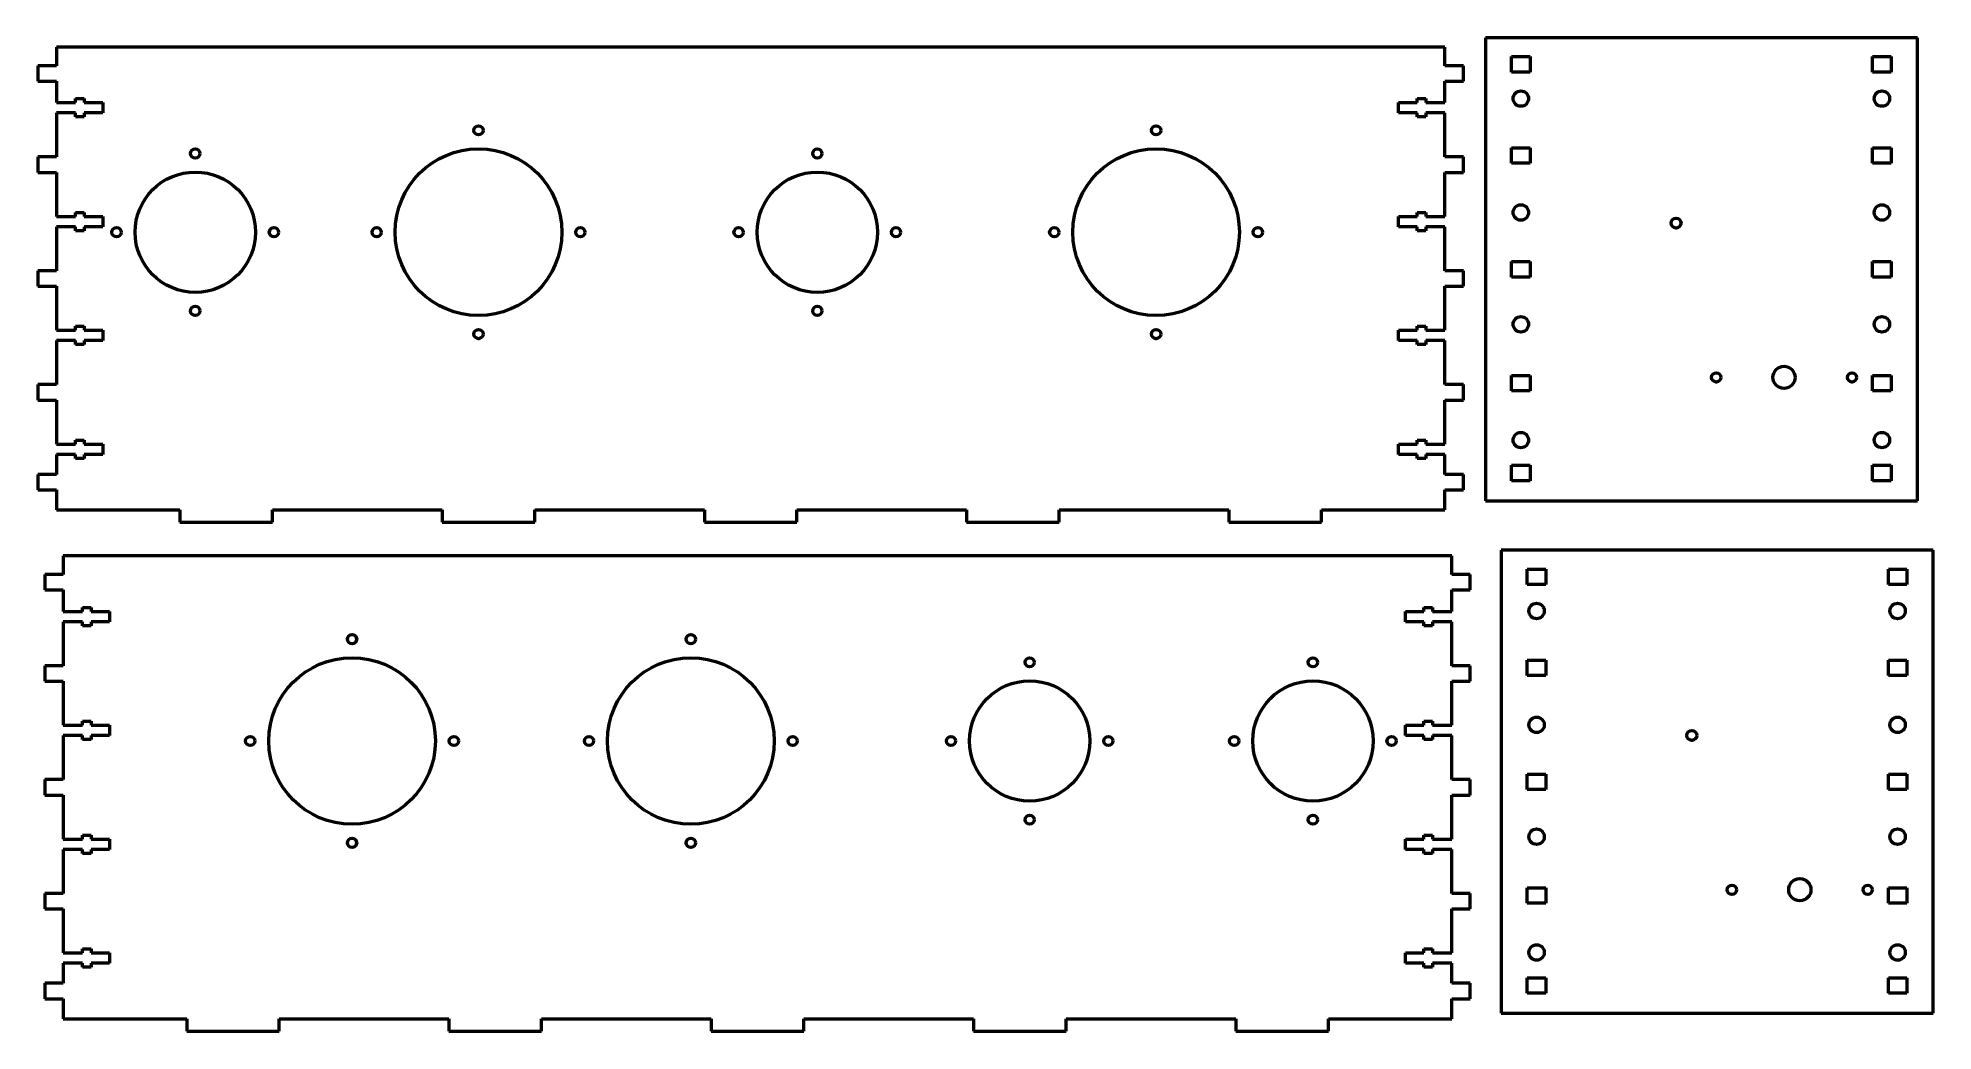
# Model space of a CAD drawing. Header units: millimetres. Extents: x 19 to 633, y 244 to 566.
import ezdxf

# ---------------------------------------------------------------- set-up
doc = ezdxf.new("R2010")
doc.units = ezdxf.units.MM
doc.layers.add('Visible (ISO)', color=7, linetype='Continuous', lineweight=50)

msp = doc.modelspace()

# ---------------------------------------------------------------- linework, layer by layer
at = {"layer": 'Visible (ISO)'}
for p, q in [((488.29, 565.6), (488.29, 415.6)), ((628.29, 565.6), (488.29, 565.6)), ((628.29, 415.6), (628.29, 565.6)), ((25.17, 562.64), (25.17, 556.57)), ((475.17, 562.64), (25.17, 562.64)), ((475.17, 556.57), (475.17, 562.64)), ((496.79, 554.53), (496.79, 559.53)), ((496.79, 559.53), (502.79, 559.53)), ((502.79, 559.53), (502.79, 554.53)), ((613.79, 554.53), (613.79, 559.53)), ((613.79, 559.53), (619.79, 559.53)), ((619.79, 559.53), (619.79, 554.53)), ((19.17, 556.57), (19.17, 551.57)), ((25.17, 556.57), (19.17, 556.57)), ((481.17, 556.57), (475.17, 556.57)), ((481.17, 551.57), (481.17, 556.57)), ((502.79, 554.53), (496.79, 554.53)), ((619.79, 554.53), (613.79, 554.53)), ((19.17, 551.57), (25.17, 551.57)), ((25.17, 551.57), (25.17, 544.64)), ((475.17, 551.57), (481.17, 551.57)), ((475.17, 544.64), (475.17, 551.57)), ((25.17, 544.64), (31.37, 544.64)), ((25.17, 541.29), (25.17, 527.03)), ((31.37, 541.29), (25.17, 541.29)), ((31.37, 545.94), (34.17, 545.94)), ((31.37, 544.64), (31.37, 545.94)), ((31.37, 539.99), (31.37, 541.29)), ((34.17, 545.94), (34.17, 544.64)), ((34.17, 544.64), (40.17, 544.64)), ((34.17, 541.29), (34.17, 539.99)), ((40.17, 541.29), (34.17, 541.29)), ((40.17, 544.64), (40.17, 541.29)), ((460.17, 544.64), (466.17, 544.64)), ((460.17, 541.29), (460.17, 544.64)), ((466.17, 541.29), (460.17, 541.29)), ((466.17, 545.94), (468.97, 545.94)), ((466.17, 544.64), (466.17, 545.94)), ((466.17, 539.99), (466.17, 541.29)), ((468.97, 545.94), (468.97, 544.64)), ((468.97, 544.64), (475.17, 544.64)), ((468.97, 541.29), (468.97, 539.99)), ((475.17, 541.29), (468.97, 541.29)), ((475.17, 527.03), (475.17, 541.29)), ((34.17, 539.99), (31.37, 539.99)), ((468.97, 539.99), (466.17, 539.99)), ((496.79, 524.98), (496.79, 529.98)), ((496.79, 529.98), (502.79, 529.98)), ((502.79, 529.98), (502.79, 524.98)), ((613.79, 529.98), (619.79, 529.98)), ((613.79, 524.98), (613.79, 529.98)), ((619.79, 529.98), (619.79, 524.98)), ((19.17, 527.03), (19.17, 522.03)), ((25.17, 527.03), (19.17, 527.03)), ((481.17, 527.03), (475.17, 527.03)), ((481.17, 522.03), (481.17, 527.03)), ((502.79, 524.98), (496.79, 524.98)), ((619.79, 524.98), (613.79, 524.98)), ((19.17, 522.03), (25.17, 522.03)), ((25.17, 522.03), (25.17, 507.76)), ((475.17, 522.03), (481.17, 522.03)), ((475.17, 507.76), (475.17, 522.03)), ((25.17, 507.76), (31.37, 507.76)), ((25.17, 504.41), (25.17, 490.14)), ((31.37, 504.41), (25.17, 504.41)), ((31.37, 509.06), (34.17, 509.06)), ((31.37, 507.76), (31.37, 509.06)), ((31.37, 503.11), (31.37, 504.41)), ((34.17, 509.06), (34.17, 507.76)), ((34.17, 507.76), (40.17, 507.76)), ((34.17, 504.41), (34.17, 503.11)), ((40.17, 504.41), (34.17, 504.41)), ((40.17, 507.76), (40.17, 504.41)), ((460.17, 507.76), (466.17, 507.76)), ((460.17, 504.41), (460.17, 507.76)), ((466.17, 504.41), (460.17, 504.41)), ((466.17, 509.06), (468.97, 509.06)), ((466.17, 507.76), (466.17, 509.06)), ((466.17, 503.11), (466.17, 504.41)), ((468.97, 509.06), (468.97, 507.76)), ((468.97, 507.76), (475.17, 507.76)), ((468.97, 504.41), (468.97, 503.11)), ((475.17, 504.41), (468.97, 504.41)), ((475.17, 490.14), (475.17, 504.41)), ((34.17, 503.11), (31.37, 503.11)), ((468.97, 503.11), (466.17, 503.11)), ((496.79, 493.1), (502.79, 493.1)), ((496.79, 488.1), (496.79, 493.1)), ((502.79, 493.1), (502.79, 488.1)), ((613.79, 493.1), (619.79, 493.1)), ((613.79, 488.1), (613.79, 493.1)), ((619.79, 493.1), (619.79, 488.1)), ((19.17, 490.14), (19.17, 485.14)), ((25.17, 490.14), (19.17, 490.14)), ((481.17, 490.14), (475.17, 490.14)), ((481.17, 485.14), (481.17, 490.14)), ((502.79, 488.1), (496.79, 488.1)), ((619.79, 488.1), (613.79, 488.1)), ((19.17, 485.14), (25.17, 485.14)), ((25.17, 485.14), (25.17, 470.88)), ((475.17, 485.14), (481.17, 485.14)), ((475.17, 470.88), (475.17, 485.14)), ((25.17, 470.88), (31.37, 470.88)), ((25.17, 467.53), (25.17, 453.26)), ((31.37, 467.53), (25.17, 467.53)), ((31.37, 472.18), (34.17, 472.18)), ((31.37, 470.88), (31.37, 472.18)), ((31.37, 466.23), (31.37, 467.53)), ((34.17, 472.18), (34.17, 470.88)), ((34.17, 470.88), (40.17, 470.88)), ((34.17, 467.53), (34.17, 466.23)), ((40.17, 467.53), (34.17, 467.53)), ((40.17, 470.88), (40.17, 467.53)), ((460.17, 470.88), (466.17, 470.88)), ((460.17, 467.53), (460.17, 470.88)), ((466.17, 467.53), (460.17, 467.53)), ((466.17, 472.18), (468.97, 472.18)), ((466.17, 470.88), (466.17, 472.18)), ((466.17, 466.23), (466.17, 467.53)), ((468.97, 472.18), (468.97, 470.88)), ((468.97, 470.88), (475.17, 470.88)), ((468.97, 467.53), (468.97, 466.23)), ((475.17, 467.53), (468.97, 467.53)), ((475.17, 453.26), (475.17, 467.53)), ((34.17, 466.23), (31.37, 466.23)), ((468.97, 466.23), (466.17, 466.23)), ((496.79, 456.22), (502.79, 456.22)), ((496.79, 451.22), (496.79, 456.22)), ((502.79, 456.22), (502.79, 451.22)), ((613.79, 456.22), (619.79, 456.22)), ((613.79, 451.22), (613.79, 456.22)), ((619.79, 456.22), (619.79, 451.22)), ((19.17, 453.26), (19.17, 448.26)), ((25.17, 453.26), (19.17, 453.26)), ((481.17, 453.26), (475.17, 453.26)), ((481.17, 448.26), (481.17, 453.26)), ((502.79, 451.22), (496.79, 451.22)), ((619.79, 451.22), (613.79, 451.22)), ((19.17, 448.26), (25.17, 448.26)), ((25.17, 448.26), (25.17, 433.99)), ((475.17, 448.26), (481.17, 448.26)), ((475.17, 433.99), (475.17, 448.26)), ((25.17, 433.99), (31.37, 433.99)), ((25.17, 430.64), (25.17, 424.14)), ((31.37, 430.64), (25.17, 430.64)), ((31.37, 435.29), (34.17, 435.29)), ((31.37, 433.99), (31.37, 435.29)), ((31.37, 429.34), (31.37, 430.64)), ((34.17, 435.29), (34.17, 433.99)), ((34.17, 433.99), (40.17, 433.99)), ((34.17, 430.64), (34.17, 429.34)), ((40.17, 430.64), (34.17, 430.64)), ((40.17, 433.99), (40.17, 430.64)), ((460.17, 433.99), (466.17, 433.99)), ((460.17, 430.64), (460.17, 433.99)), ((466.17, 430.64), (460.17, 430.64)), ((466.17, 435.29), (468.97, 435.29)), ((466.17, 433.99), (466.17, 435.29)), ((466.17, 429.34), (466.17, 430.64)), ((468.97, 435.29), (468.97, 433.99)), ((468.97, 433.99), (475.17, 433.99)), ((468.97, 430.64), (468.97, 429.34)), ((475.17, 430.64), (468.97, 430.64)), ((475.17, 424.14), (475.17, 430.64)), ((19.17, 424.14), (19.17, 419.14)), ((25.17, 424.14), (19.17, 424.14)), ((34.17, 429.34), (31.37, 429.34)), ((468.97, 429.34), (466.17, 429.34)), ((481.17, 424.14), (475.17, 424.14)), ((481.17, 419.14), (481.17, 424.14)), ((496.79, 427.1), (502.79, 427.1)), ((496.79, 422.1), (496.79, 427.1)), ((502.79, 427.1), (502.79, 422.1)), ((613.79, 427.1), (619.79, 427.1)), ((613.79, 422.1), (613.79, 427.1)), ((619.79, 427.1), (619.79, 422.1)), ((19.17, 419.14), (25.17, 419.14)), ((25.17, 419.14), (25.17, 412.64)), ((475.17, 419.14), (481.17, 419.14)), ((475.17, 412.64), (475.17, 419.14)), ((502.79, 422.1), (496.79, 422.1)), ((619.79, 422.1), (613.79, 422.1)), ((25.17, 412.64), (65.17, 412.64)), ((65.17, 412.64), (65.17, 408.64)), ((95.17, 412.64), (150.17, 412.64)), ((95.17, 408.64), (95.17, 412.64)), ((150.17, 412.64), (150.17, 408.64)), ((180.17, 412.64), (235.17, 412.64)), ((180.17, 408.64), (180.17, 412.64)), ((235.17, 412.64), (235.17, 408.64)), ((265.17, 412.64), (320.17, 412.64)), ((265.17, 408.64), (265.17, 412.64)), ((320.17, 412.64), (320.17, 408.64)), ((350.17, 412.64), (405.17, 412.64)), ((350.17, 408.64), (350.17, 412.64)), ((405.17, 412.64), (405.17, 408.64)), ((435.17, 412.64), (475.17, 412.64)), ((435.17, 408.64), (435.17, 412.64)), ((488.29, 415.6), (628.29, 415.6)), ((65.17, 408.64), (95.17, 408.64)), ((150.17, 408.64), (180.17, 408.64)), ((235.17, 408.64), (265.17, 408.64)), ((320.17, 408.64), (350.17, 408.64)), ((405.17, 408.64), (435.17, 408.64)), ((493.38, 399.57), (493.38, 249.57)), ((633.38, 399.57), (493.38, 399.57)), ((633.38, 249.57), (633.38, 399.57)), ((27.39, 397.77), (27.39, 391.7)), ((477.39, 397.77), (27.39, 397.77)), ((477.39, 391.7), (477.39, 397.77)), ((501.88, 388.5), (501.88, 393.5)), ((501.88, 393.5), (507.88, 393.5)), ((507.88, 393.5), (507.88, 388.5)), ((618.88, 388.5), (618.88, 393.5)), ((618.88, 393.5), (624.88, 393.5)), ((624.88, 393.5), (624.88, 388.5)), ((21.39, 391.7), (21.39, 386.7)), ((27.39, 391.7), (21.39, 391.7)), ((483.39, 391.7), (477.39, 391.7)), ((483.39, 386.7), (483.39, 391.7)), ((507.88, 388.5), (501.88, 388.5)), ((624.88, 388.5), (618.88, 388.5)), ((21.39, 386.7), (27.39, 386.7)), ((27.39, 386.7), (27.39, 379.77)), ((33.59, 381.07), (36.39, 381.07)), ((33.59, 379.77), (33.59, 381.07)), ((36.39, 381.07), (36.39, 379.77)), ((468.39, 381.07), (471.19, 381.07)), ((468.39, 379.77), (468.39, 381.07)), ((471.19, 381.07), (471.19, 379.77)), ((477.39, 386.7), (483.39, 386.7)), ((477.39, 379.77), (477.39, 386.7)), ((27.39, 379.77), (33.59, 379.77)), ((27.39, 376.42), (27.39, 362.15)), ((33.59, 376.42), (27.39, 376.42)), ((33.59, 375.12), (33.59, 376.42)), ((36.39, 375.12), (33.59, 375.12)), ((36.39, 379.77), (42.39, 379.77)), ((36.39, 376.42), (36.39, 375.12)), ((42.39, 376.42), (36.39, 376.42)), ((42.39, 379.77), (42.39, 376.42)), ((462.39, 379.77), (468.39, 379.77)), ((462.39, 376.42), (462.39, 379.77)), ((468.39, 376.42), (462.39, 376.42)), ((468.39, 375.12), (468.39, 376.42)), ((471.19, 375.12), (468.39, 375.12)), ((471.19, 379.77), (477.39, 379.77)), ((471.19, 376.42), (471.19, 375.12)), ((477.39, 376.42), (471.19, 376.42)), ((477.39, 362.15), (477.39, 376.42)), ((501.88, 358.96), (501.88, 363.96)), ((501.88, 363.96), (507.88, 363.96)), ((507.88, 363.96), (507.88, 358.96)), ((618.88, 363.96), (624.88, 363.96)), ((618.88, 358.96), (618.88, 363.96)), ((624.88, 363.96), (624.88, 358.96)), ((21.39, 362.15), (21.39, 357.15)), ((27.39, 362.15), (21.39, 362.15)), ((21.39, 357.15), (27.39, 357.15)), ((27.39, 357.15), (27.39, 342.88)), ((483.39, 362.15), (477.39, 362.15)), ((477.39, 357.15), (483.39, 357.15)), ((477.39, 342.88), (477.39, 357.15)), ((483.39, 357.15), (483.39, 362.15)), ((507.88, 358.96), (501.88, 358.96)), ((624.88, 358.96), (618.88, 358.96)), ((33.59, 344.18), (36.39, 344.18)), ((33.59, 342.88), (33.59, 344.18)), ((36.39, 344.18), (36.39, 342.88)), ((468.39, 344.18), (471.19, 344.18)), ((468.39, 342.88), (468.39, 344.18)), ((471.19, 344.18), (471.19, 342.88)), ((27.39, 342.88), (33.59, 342.88)), ((27.39, 339.53), (27.39, 325.27)), ((33.59, 339.53), (27.39, 339.53)), ((33.59, 338.23), (33.59, 339.53)), ((36.39, 338.23), (33.59, 338.23)), ((36.39, 342.88), (42.39, 342.88)), ((36.39, 339.53), (36.39, 338.23)), ((42.39, 339.53), (36.39, 339.53)), ((42.39, 342.88), (42.39, 339.53)), ((462.39, 342.88), (468.39, 342.88)), ((462.39, 339.53), (462.39, 342.88)), ((468.39, 339.53), (462.39, 339.53)), ((468.39, 338.23), (468.39, 339.53)), ((471.19, 338.23), (468.39, 338.23)), ((471.19, 342.88), (477.39, 342.88)), ((471.19, 339.53), (471.19, 338.23)), ((477.39, 339.53), (471.19, 339.53)), ((477.39, 325.27), (477.39, 339.53)), ((501.88, 327.07), (507.88, 327.07)), ((501.88, 322.07), (501.88, 327.07)), ((507.88, 327.07), (507.88, 322.07)), ((618.88, 327.07), (624.88, 327.07)), ((618.88, 322.07), (618.88, 327.07)), ((624.88, 327.07), (624.88, 322.07)), ((21.39, 325.27), (21.39, 320.27)), ((27.39, 325.27), (21.39, 325.27)), ((21.39, 320.27), (27.39, 320.27)), ((27.39, 320.27), (27.39, 306)), ((483.39, 325.27), (477.39, 325.27)), ((477.39, 320.27), (483.39, 320.27)), ((477.39, 306), (477.39, 320.27)), ((483.39, 320.27), (483.39, 325.27)), ((507.88, 322.07), (501.88, 322.07)), ((624.88, 322.07), (618.88, 322.07)), ((33.59, 307.3), (36.39, 307.3)), ((33.59, 306), (33.59, 307.3)), ((36.39, 307.3), (36.39, 306)), ((468.39, 307.3), (471.19, 307.3)), ((468.39, 306), (468.39, 307.3)), ((471.19, 307.3), (471.19, 306)), ((27.39, 306), (33.59, 306)), ((27.39, 302.65), (27.39, 288.38)), ((33.59, 302.65), (27.39, 302.65)), ((33.59, 301.35), (33.59, 302.65)), ((36.39, 301.35), (33.59, 301.35)), ((36.39, 306), (42.39, 306)), ((36.39, 302.65), (36.39, 301.35)), ((42.39, 302.65), (36.39, 302.65)), ((42.39, 306), (42.39, 302.65)), ((462.39, 306), (468.39, 306)), ((462.39, 302.65), (462.39, 306)), ((468.39, 302.65), (462.39, 302.65)), ((468.39, 301.35), (468.39, 302.65)), ((471.19, 301.35), (468.39, 301.35)), ((471.19, 306), (477.39, 306)), ((471.19, 302.65), (471.19, 301.35)), ((477.39, 302.65), (471.19, 302.65)), ((477.39, 288.38), (477.39, 302.65)), ((501.88, 290.19), (507.88, 290.19)), ((501.88, 285.19), (501.88, 290.19)), ((507.88, 290.19), (507.88, 285.19)), ((618.88, 290.19), (624.88, 290.19)), ((618.88, 285.19), (618.88, 290.19)), ((624.88, 290.19), (624.88, 285.19)), ((21.39, 288.38), (21.39, 283.38)), ((27.39, 288.38), (21.39, 288.38)), ((21.39, 283.38), (27.39, 283.38)), ((27.39, 283.38), (27.39, 269.12)), ((483.39, 288.38), (477.39, 288.38)), ((477.39, 283.38), (483.39, 283.38)), ((477.39, 269.12), (477.39, 283.38)), ((483.39, 283.38), (483.39, 288.38)), ((507.88, 285.19), (501.88, 285.19)), ((624.88, 285.19), (618.88, 285.19)), ((33.59, 270.42), (36.39, 270.42)), ((33.59, 269.12), (33.59, 270.42)), ((36.39, 270.42), (36.39, 269.12)), ((468.39, 270.42), (471.19, 270.42)), ((468.39, 269.12), (468.39, 270.42)), ((471.19, 270.42), (471.19, 269.12)), ((27.39, 269.12), (33.59, 269.12)), ((27.39, 265.77), (27.39, 259.27)), ((33.59, 265.77), (27.39, 265.77)), ((33.59, 264.47), (33.59, 265.77)), ((36.39, 264.47), (33.59, 264.47)), ((36.39, 269.12), (42.39, 269.12)), ((36.39, 265.77), (36.39, 264.47)), ((42.39, 265.77), (36.39, 265.77)), ((42.39, 269.12), (42.39, 265.77)), ((462.39, 269.12), (468.39, 269.12)), ((462.39, 265.77), (462.39, 269.12)), ((468.39, 265.77), (462.39, 265.77)), ((468.39, 264.47), (468.39, 265.77)), ((471.19, 264.47), (468.39, 264.47)), ((471.19, 269.12), (477.39, 269.12)), ((471.19, 265.77), (471.19, 264.47)), ((477.39, 265.77), (471.19, 265.77)), ((477.39, 259.27), (477.39, 265.77)), ((21.39, 259.27), (21.39, 254.27)), ((27.39, 259.27), (21.39, 259.27)), ((483.39, 259.27), (477.39, 259.27)), ((483.39, 254.27), (483.39, 259.27)), ((501.88, 261.07), (507.88, 261.07)), ((501.88, 256.07), (501.88, 261.07)), ((507.88, 261.07), (507.88, 256.07)), ((618.88, 261.07), (624.88, 261.07)), ((618.88, 256.07), (618.88, 261.07)), ((624.88, 261.07), (624.88, 256.07)), ((21.39, 254.27), (27.39, 254.27)), ((27.39, 254.27), (27.39, 247.77)), ((477.39, 254.27), (483.39, 254.27)), ((477.39, 247.77), (477.39, 254.27)), ((507.88, 256.07), (501.88, 256.07)), ((624.88, 256.07), (618.88, 256.07)), ((27.39, 247.77), (67.39, 247.77)), ((67.39, 247.77), (67.39, 243.77)), ((97.39, 247.77), (152.39, 247.77)), ((97.39, 243.77), (97.39, 247.77)), ((152.39, 247.77), (152.39, 243.77)), ((182.39, 247.77), (237.39, 247.77)), ((182.39, 243.77), (182.39, 247.77)), ((237.39, 247.77), (237.39, 243.77)), ((267.39, 247.77), (322.39, 247.77)), ((267.39, 243.77), (267.39, 247.77)), ((322.39, 247.77), (322.39, 243.77)), ((352.39, 247.77), (407.39, 247.77)), ((352.39, 243.77), (352.39, 247.77)), ((407.39, 247.77), (407.39, 243.77)), ((437.39, 247.77), (477.39, 247.77)), ((437.39, 243.77), (437.39, 247.77)), ((493.38, 249.57), (633.38, 249.57)), ((67.39, 243.77), (97.39, 243.77)), ((152.39, 243.77), (182.39, 243.77)), ((237.39, 243.77), (267.39, 243.77)), ((322.39, 243.77), (352.39, 243.77)), ((407.39, 243.77), (437.39, 243.77))]:
    msp.add_line(p, q, dxfattribs=at)
for centre, radius in [((499.79, 545.93), 2.5), ((616.79, 545.93), 2.5), ((161.97, 535.64), 1.5), ((381.57, 535.64), 1.5), ((70.17, 528.14), 1.5), ((161.97, 502.64), 27), ((271.77, 528.14), 1.5), ((381.57, 502.64), 27), ((70.17, 502.64), 19.5), ((271.77, 502.64), 19.5), ((499.79, 509.04), 2.5), ((616.79, 509.04), 2.5), ((44.67, 502.64), 1.5), ((95.67, 502.64), 1.5), ((128.97, 502.64), 1.5), ((194.97, 502.64), 1.5), ((246.27, 502.64), 1.5), ((297.27, 502.64), 1.5), ((348.57, 502.64), 1.5), ((414.57, 502.64), 1.5), ((550.09, 505.6), 1.6), ((70.17, 477.14), 1.5), ((271.77, 477.14), 1.5), ((499.79, 472.79), 2.5), ((616.79, 472.79), 2.5), ((161.97, 469.64), 1.5), ((381.57, 469.64), 1.5), ((563.09, 455.6), 1.5), ((585.09, 455.6), 3.6), ((607.09, 455.6), 1.5), ((499.79, 435.28), 2.5), ((616.79, 435.28), 2.5), ((504.88, 379.9), 2.5), ((621.88, 379.9), 2.5), ((120.99, 370.77), 1.5), ((230.79, 370.77), 1.5), ((120.99, 337.77), 27), ((230.79, 337.77), 27), ((340.59, 363.27), 1.5), ((432.39, 363.27), 1.5), ((340.59, 337.77), 19.5), ((432.39, 337.77), 19.5), ((504.88, 343.02), 2.5), ((621.88, 343.02), 2.5), ((87.99, 337.77), 1.5), ((153.99, 337.77), 1.5), ((197.79, 337.77), 1.5), ((263.79, 337.77), 1.5), ((315.09, 337.77), 1.5), ((366.09, 337.77), 1.5), ((406.89, 337.77), 1.5), ((457.89, 337.77), 1.5), ((555.18, 339.57), 1.6), ((340.59, 312.27), 1.5), ((432.39, 312.27), 1.5), ((504.88, 306.76), 2.5), ((621.88, 306.76), 2.5), ((120.99, 304.77), 1.5), ((230.79, 304.77), 1.5), ((568.18, 289.57), 1.5), ((590.18, 289.57), 3.6), ((612.18, 289.57), 1.5), ((504.88, 269.25), 2.5), ((621.88, 269.25), 2.5)]:
    msp.add_circle(centre, radius, dxfattribs=at)

doc.saveas('drawing.dxf')
